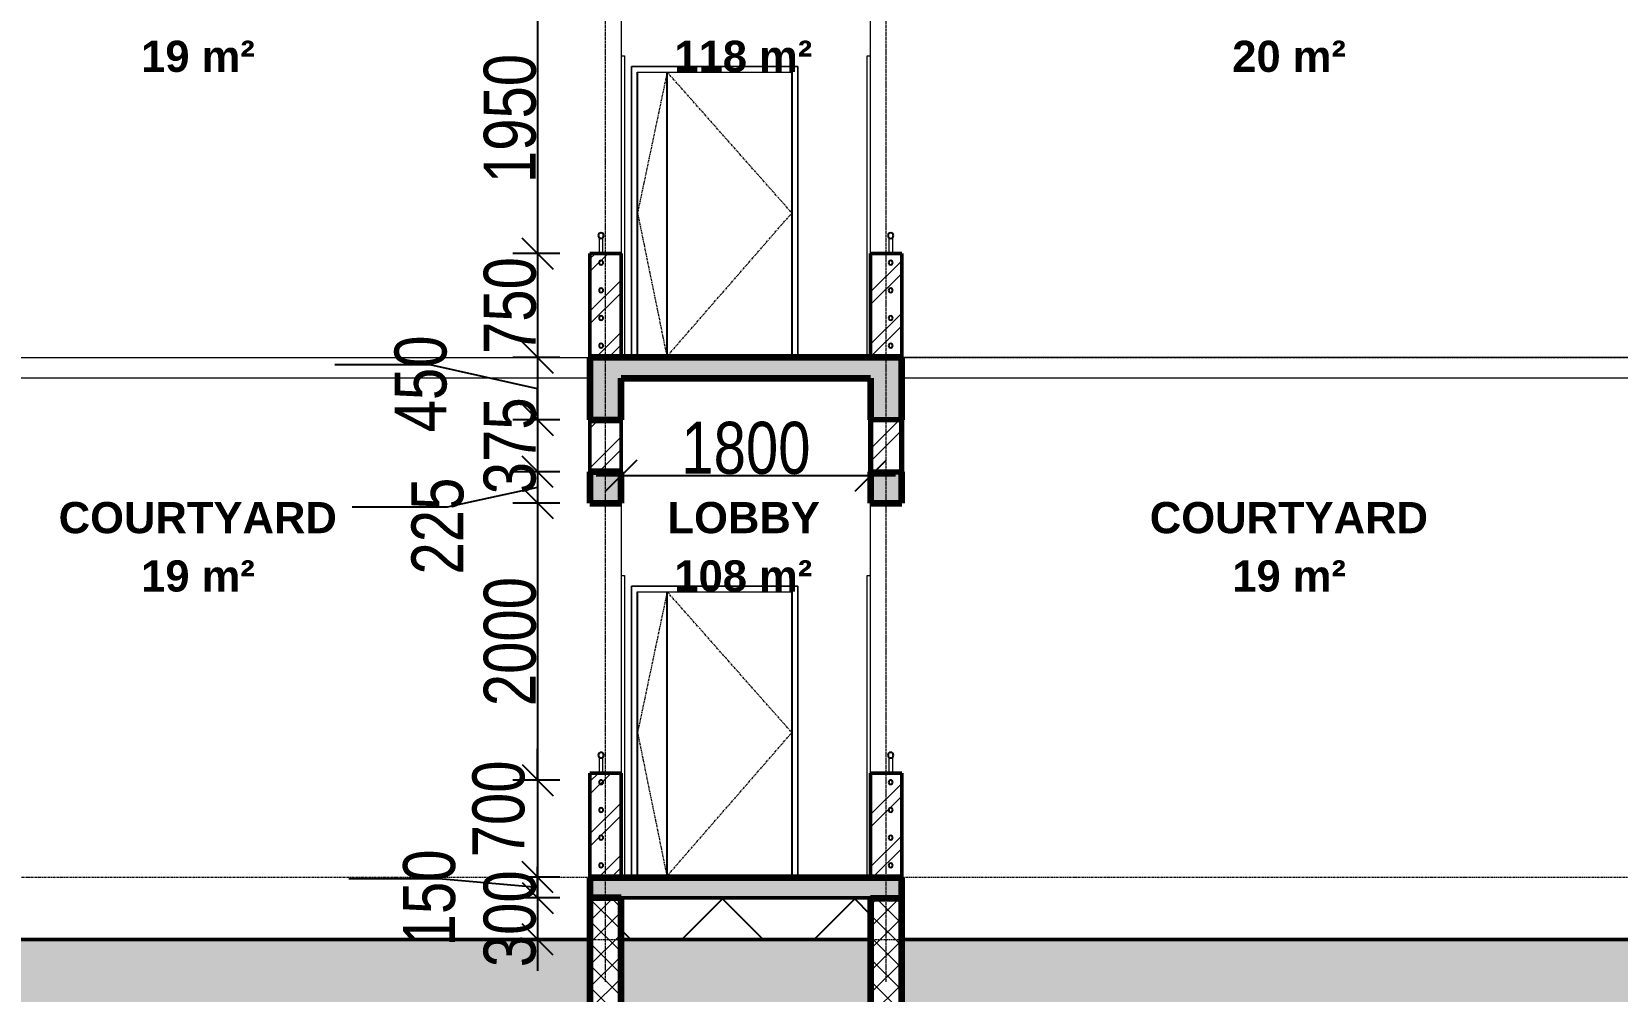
# Model space of a CAD drawing. Header units: millimetres. Extents: x -35190 to 411743, y -233114 to 23872.
# Drawn here: x 91938 to 103382, y -221109 to -214185 of the extents above; entities that cross this region are included whole.
import ezdxf

# ---------------------------------------------------------------- set-up
doc = ezdxf.new("R2010")
doc.units = ezdxf.units.MM
doc.linetypes.add('Centre', pattern=[31.75, 6.35, -4.7625, 15.875, -4.7625])
doc.linetypes.add('Grid Line', pattern=[22.225, 12.7, -3.175, 3.175, -3.175])
for name, color, linetype, lineweight in [('A-ANNO-DIMS', 211, 'Continuous', 9), ('A-AREA-IDEN', 2, 'Continuous', 9), ('A-DETL-GENF', 92, 'Continuous', 18), ('A-DETL-THIN', 151, 'Continuous', 18), ('A-DOOR', 31, 'Continuous', 18), ('A-DOOR-FRAM', 31, 'Continuous', 18), ('A-FLOR', 192, 'Continuous', 18), ('A-FLOR-HRAL', 11, 'Continuous', 18), ('A-FLOR-LEVL', 51, 'Continuous', 18), ('A-WALL', 113, 'Continuous', 18), ('A-WALL-PATT', 111, 'Continuous', 18), ('S-GRID', 1, 'Continuous', 9)]:
    doc.layers.add(name, color=color, linetype=linetype, lineweight=lineweight)
doc.styles.add('Arial_3', font='arial.ttf', dxfattribs={"width": 0.8, "height": 375})
doc.styles.add('Arial_B', font='arialbd.ttf', dxfattribs={"height": 225})
doc.dimstyles.new('main_4_5mm', dxfattribs={"dimscale": 304.8, "dimtxt": 382.597275, "dimasz": 0.738189, "dimexe": 0.590551, "dimexo": 0.0625, "dimgap": 0.024606, "dimtad": 1, "dimdec": 0, "dimzin": 0, "dimdsep": 46, "dimtxsty": 'Arial_3', "dimblk1": 'OBLIQUE', "dimblk2": 'OBLIQUE', "dimsah": 1, "dimcen": 0.09, "dimdle": 0.590551, "dimazin": 0, "dimtfac": 1, "dimtdec": 4, "dimtix": 1, "dimtmove": 0, "dimatfit": 3, "dimfxl": 0.590551, "dimfxlon": 1, "dimtvp": 1, "dimtolj": 1, "dimtzin": 0, "dimarcsym": 2})
doc.dimstyles.new('main_4_5mm_1', dxfattribs={"dimscale": 304.8, "dimtxt": 382.597275, "dimasz": 0.738189, "dimexe": 0.590551, "dimexo": 0.0625, "dimgap": 0.024606, "dimtad": 1, "dimdec": 0, "dimzin": 0, "dimdsep": 46, "dimtxsty": 'Arial_3', "dimblk1": 'OBLIQUE', "dimblk2": 'OBLIQUE', "dimsah": 1, "dimcen": 0.09, "dimdle": 0.590551, "dimazin": 0, "dimtfac": 1, "dimtdec": 4, "dimtix": 1, "dimtmove": 1, "dimatfit": 3, "dimfxl": 0.590551, "dimfxlon": 1, "dimtvp": 1, "dimtolj": 1, "dimtzin": 0, "dimarcsym": 2})
pattern_1 = [(45, (95014.18, -213760.84), (-188.585, 188.585), []), (45, (95014.18, -213475.09), (-188.585, 188.585), [])]

# ---------------------------------------------------------------- blocks, each defined once
blk = doc.blocks.new('M_Single-Flush - 900 x 2100mm-426370-Section 3')
at = {"layer": 'A-DOOR-FRAM'}
for p, q in [((14174, 2626), (14199, 2626)), ((14199, 2626), (14199, 450))]:
    blk.add_line(p, q, dxfattribs=at)
blk = doc.blocks.new('M_Single-Flush - 900 x 2100mm-426325-Section 3')
at = {"layer": 'A-DOOR-FRAM'}
for p, q in [((15949, 450), (15949, 2626)), ((15949, 2626), (15974, 2626))]:
    blk.add_line(p, q, dxfattribs=at)
blk = doc.blocks.new('Double - Offset 1 - 1200 x 2100mm Sgl Swing-501791-Section 3')
at = {"layer": 'A-DOOR', "linetype": 'Centre'}
for p, q in [((14506, 2510), (14292, 1493)), ((15406, 1493), (14506, 2510)), ((14292, 1493), (14504, 457)), ((14504, 457), (15406, 1493))]:
    blk.add_line(p, q, dxfattribs=at)
at = {"layer": 'A-DOOR'}
for p, q in [((14503, 2507), (14292, 2507)), ((14292, 2507), (14292, 456)), ((14503, 456), (14503, 2507)), ((15406, 2507), (14506, 2507)), ((14506, 2507), (14506, 456)), ((15406, 456), (15406, 2507)), ((14292, 456), (14503, 456)), ((14506, 456), (15406, 456))]:
    blk.add_line(p, q, dxfattribs=at)
at = {"layer": 'A-DOOR-FRAM'}
for p, q in [((14249, 2550), (14249, 450)), ((15449, 2550), (14249, 2550)), ((15449, 450), (15449, 2550)), ((14289, 450), (14289, 2510)), ((14289, 2510), (15409, 2510)), ((15409, 2510), (15409, 450))]:
    blk.add_line(p, q, dxfattribs=at)
blk = doc.blocks.new('Railing - 25mm-466698-Section 3')
at = {"layer": 'A-FLOR-HRAL'}
for p, q in [((14016, 5060), (14016, 4950)), ((14016, 5060), (14041, 5060)), ((14041, 4950), (14041, 5060))]:
    blk.add_line(p, q, dxfattribs=at)
blk = doc.blocks.new('Railing - Railing-876336-Section 3')
at = {"layer": 'A-FLOR-HRAL', "lineweight": 25}
for centre, radius, start, end in [((14029, 5080), 20, 0, 180), ((14029, 5080), 20, 180, 0), ((14029, 4885), 15, 0, 180), ((14029, 4885), 15, 180, 0), ((14029, 4685), 15, 0, 180), ((14029, 4685), 15, 180, 0), ((14029, 4485), 15, 0, 180), ((14029, 4485), 15, 180, 0), ((14029, 4285), 15, 0, 180), ((14029, 4285), 15, 180, 0)]:
    blk.add_arc(centre, radius, start, end, dxfattribs=at)
blk.add_blockref('Railing - 25mm-466698-Section 3', (0, 0))
blk = doc.blocks.new('Top Rail Type - Top Rail_Internal_-876711-Section 3')
at = {"layer": 'A-FLOR-HRAL'}
for start, end in [(0, 180), (180, 0)]:
    blk.add_arc((14029, 5080), 20, start, end, dxfattribs=at)
blk = doc.blocks.new('Railing - Railing-877024-Section 3')
at = {"layer": 'A-FLOR-HRAL', "lineweight": 25}
for centre, radius, start, end in [((14029, 1330), 20, 0, 180), ((14029, 1330), 20, 180, 0), ((14029, 1135), 15, 0, 180), ((14029, 1135), 15, 180, 360), ((14029, 935), 15, 0, 180), ((14029, 935), 15, 180, 360), ((14029, 735), 15, 0, 180), ((14029, 735), 15, 180, 360), ((14029, 535), 15, 0, 180), ((14029, 535), 15, 180, 360)]:
    blk.add_arc(centre, radius, start, end, dxfattribs=at)
blk.add_blockref('Railing - 25mm-466698-Section 3', (0, -3750))
blk = doc.blocks.new('Top Rail Type - Top Rail_Internal_-877031-Section 3')
at = {"layer": 'A-FLOR-HRAL'}
for start, end in [(0, 180), (180, 0)]:
    blk.add_arc((14029, 1330), 20, start, end, dxfattribs=at)
blk = doc.blocks.new('Railing - Railing-907184-Section 3')
at = {"layer": 'A-FLOR-HRAL', "lineweight": 25}
for centre, radius, start, end in [((16119, 1330), 20, 0, 180), ((16119, 1330), 20, 180, 360), ((16119, 1135), 15, 0, 180), ((16119, 1135), 15, 180, 360), ((16119, 935), 15, 360, 180), ((16119, 935), 15, 180, 360), ((16119, 735), 15, 360, 180), ((16119, 735), 15, 180, 360), ((16119, 535), 15, 360, 180), ((16119, 535), 15, 180, 360)]:
    blk.add_arc(centre, radius, start, end, dxfattribs=at)
at = {"extrusion": (0, 0, -1), "zscale": -1}
blk.add_blockref('Railing - 25mm-466698-Section 3', (-30148, -3750), dxfattribs=at)
blk = doc.blocks.new('Top Rail Type - Top Rail_Internal_-907188-Section 3')
at = {"layer": 'A-FLOR-HRAL'}
for start, end in [(0, 180), (180, 360)]:
    blk.add_arc((16119, 1330), 20, start, end, dxfattribs=at)
blk = doc.blocks.new('Railing - Railing-907229-Section 3')
at = {"layer": 'A-FLOR-HRAL', "lineweight": 25}
for centre, radius, start, end in [((16119, 5080), 20, 0, 180), ((16119, 5080), 20, 180, 0), ((16119, 4885), 15, 0, 180), ((16119, 4885), 15, 180, 0), ((16119, 4685), 15, 0, 180), ((16119, 4685), 15, 180, 0), ((16119, 4485), 15, 0, 180), ((16119, 4485), 15, 180, 0), ((16119, 4285), 15, 0, 180), ((16119, 4285), 15, 180, 0)]:
    blk.add_arc(centre, radius, start, end, dxfattribs=at)
at = {"extrusion": (0, 0, -1), "zscale": -1}
blk.add_blockref('Railing - 25mm-466698-Section 3', (-30148, 0), dxfattribs=at)
blk = doc.blocks.new('Top Rail Type - Top Rail_Internal_-907233-Section 3')
at = {"layer": 'A-FLOR-HRAL'}
for start, end in [(0, 180), (180, 0)]:
    blk.add_arc((16119, 5080), 20, start, end, dxfattribs=at)
blk = doc.blocks.new('_Oblique')
at = {"color": 0, "linetype": 'ByBlock', "lineweight": -2}
blk.add_line((-0.5, -0.5), (0.5, 0.5), dxfattribs=at)
blk = doc.blocks.new('*D1435')
at = {"layer": 'A-ANNO-DIMS', "color": 0, "lineweight": -2, "transparency": 16777216}
for p, q in [((95590, -213656), (95590, -215966)), ((95751, -213836), (95410, -213836)), ((95751, -215786), (95410, -215786))]:
    blk.add_line(p, q, dxfattribs=at)
at = {"layer": 'Defpoints', "color": 0, "transparency": 16777216}
for p in [(95770, -213836), (95590, -215786), (95770, -215786)]:
    blk.add_point(p, dxfattribs=at)
at = {"layer": 'A-ANNO-DIMS', "color": 0, "lineweight": -2, "transparency": 16777216, "xscale": 224.9999999999999, "yscale": 224.9999999999999, "zscale": 224.9999999999999}
for p, rotation in [((95590, -213836), 90), ((95590, -215786), 270)]:
    blk.add_blockref('_Oblique', p, dxfattribs=dict(at, rotation=rotation))
at = {"layer": 'A-ANNO-DIMS', "color": 0, "transparency": 16777216, "insert": (95391, -214811), "char_height": 375, "width": 991.69, "attachment_point": 5, "rotation": 90, "style": 'Arial_3'}
blk.add_mtext('\\A1;1950', dxfattribs=at)
blk = doc.blocks.new('*D1436')
at = {"layer": 'A-ANNO-DIMS', "color": 0, "lineweight": -2, "transparency": 16777216}
for p, q in [((95590, -215606), (95590, -216716)), ((95751, -215786), (95410, -215786)), ((95751, -216536), (95410, -216536))]:
    blk.add_line(p, q, dxfattribs=at)
at = {"layer": 'Defpoints', "color": 0, "transparency": 16777216}
for p in [(95770, -215786), (95590, -216536), (95770, -216536)]:
    blk.add_point(p, dxfattribs=at)
at = {"layer": 'A-ANNO-DIMS', "color": 0, "lineweight": -2, "transparency": 16777216, "xscale": 224.9999999999999, "yscale": 224.9999999999999, "zscale": 224.9999999999999}
for p, rotation in [((95590, -215786), 90), ((95590, -216536), 270)]:
    blk.add_blockref('_Oblique', p, dxfattribs=dict(at, rotation=rotation))
at = {"layer": 'A-ANNO-DIMS', "color": 0, "transparency": 16777216, "insert": (95391, -216161), "char_height": 375, "width": 743.77, "attachment_point": 5, "rotation": 90, "style": 'Arial_3'}
blk.add_mtext('\\A1;750', dxfattribs=at)
blk = doc.blocks.new('*D1437')
at = {"layer": 'A-ANNO-DIMS', "color": 0, "lineweight": -2, "transparency": 16777216}
for p, q in [((95590, -216356), (95590, -217166)), ((94814, -216589), (94125, -216589)), ((95590, -216761), (94814, -216589)), ((95751, -216536), (95410, -216536)), ((95751, -216986), (95410, -216986))]:
    blk.add_line(p, q, dxfattribs=at)
at = {"layer": 'Defpoints', "color": 0, "transparency": 16777216}
for p in [(95770, -216536), (95590, -216986), (95770, -216986)]:
    blk.add_point(p, dxfattribs=at)
at = {"layer": 'A-ANNO-DIMS', "color": 0, "lineweight": -2, "transparency": 16777216, "xscale": 224.9999999999999, "yscale": 224.9999999999999, "zscale": 224.9999999999999}
for p, rotation in [((95590, -216536), 90), ((95590, -216986), 270)]:
    blk.add_blockref('_Oblique', p, dxfattribs=dict(at, rotation=rotation))
at = {"layer": 'A-ANNO-DIMS', "color": 0, "transparency": 16777216, "insert": (94557, -217076), "char_height": 375, "width": 743.77, "attachment_point": 1, "rotation": 90, "line_spacing_factor": 0.941778, "style": 'Arial_3'}
blk.add_mtext('\\A1;450', dxfattribs=at)
blk = doc.blocks.new('*D1438')
at = {"layer": 'A-ANNO-DIMS', "color": 0, "lineweight": -2, "transparency": 16777216}
for p, q in [((95590, -216986), (95590, -216761)), ((95751, -216986), (95410, -216986)), ((95590, -216986), (95590, -217361)), ((95751, -217361), (95410, -217361)), ((95590, -217361), (95590, -217586))]:
    blk.add_line(p, q, dxfattribs=at)
at = {"layer": 'Defpoints', "color": 0, "transparency": 16777216}
for p in [(95770, -216986), (95590, -217361), (95770, -217361)]:
    blk.add_point(p, dxfattribs=at)
at = {"layer": 'A-ANNO-DIMS', "color": 0, "lineweight": -2, "transparency": 16777216, "xscale": 224.9999999999999, "yscale": 224.9999999999999, "zscale": 224.9999999999999}
for p, rotation in [((95590, -216986), 270), ((95590, -217361), 90)]:
    blk.add_blockref('_Oblique', p, dxfattribs=dict(at, rotation=rotation))
at = {"layer": 'A-ANNO-DIMS', "color": 0, "transparency": 16777216, "insert": (95390, -217173), "char_height": 375, "width": 743.77, "attachment_point": 5, "rotation": 90, "style": 'Arial_3'}
blk.add_mtext('\\A1;375', dxfattribs=at)
blk = doc.blocks.new('*D1439')
at = {"layer": 'A-ANNO-DIMS', "color": 0, "lineweight": -2, "transparency": 16777216}
for p, q in [((95590, -217181), (95590, -217766)), ((95751, -217361), (95410, -217361)), ((95590, -217473), (94937, -217616)), ((94937, -217616), (94251, -217616)), ((95751, -217586), (95410, -217586))]:
    blk.add_line(p, q, dxfattribs=at)
at = {"layer": 'Defpoints', "color": 0, "transparency": 16777216}
for p in [(95770, -217361), (95590, -217586), (95770, -217586)]:
    blk.add_point(p, dxfattribs=at)
at = {"layer": 'A-ANNO-DIMS', "color": 0, "lineweight": -2, "transparency": 16777216, "xscale": 224.9999999999999, "yscale": 224.9999999999999, "zscale": 224.9999999999999}
for p, rotation in [((95590, -217361), 90), ((95590, -217586), 270)]:
    blk.add_blockref('_Oblique', p, dxfattribs=dict(at, rotation=rotation))
at = {"layer": 'A-ANNO-DIMS', "color": 0, "transparency": 16777216, "insert": (94679, -218102), "char_height": 375, "width": 743.77, "attachment_point": 1, "rotation": 90, "line_spacing_factor": 0.941778, "style": 'Arial_3'}
blk.add_mtext('\\A1;225', dxfattribs=at)
blk = doc.blocks.new('*D1440')
at = {"layer": 'A-ANNO-DIMS', "color": 0, "lineweight": -2, "transparency": 16777216}
for p, q in [((95590, -217406), (95590, -219766)), ((95751, -217586), (95410, -217586)), ((95751, -219586), (95410, -219586))]:
    blk.add_line(p, q, dxfattribs=at)
at = {"layer": 'Defpoints', "color": 0, "transparency": 16777216}
for p in [(95770, -217586), (95590, -219586), (95770, -219586)]:
    blk.add_point(p, dxfattribs=at)
at = {"layer": 'A-ANNO-DIMS', "color": 0, "lineweight": -2, "transparency": 16777216, "xscale": 224.9999999999999, "yscale": 224.9999999999999, "zscale": 224.9999999999999}
for p, rotation in [((95590, -217586), 90), ((95590, -219586), 270)]:
    blk.add_blockref('_Oblique', p, dxfattribs=dict(at, rotation=rotation))
at = {"layer": 'A-ANNO-DIMS', "color": 0, "transparency": 16777216, "insert": (95391, -218586), "char_height": 375, "width": 991.69, "attachment_point": 5, "rotation": 90, "style": 'Arial_3'}
blk.add_mtext('\\A1;2000', dxfattribs=at)
blk = doc.blocks.new('*D1441')
at = {"layer": 'A-ANNO-DIMS', "color": 0, "lineweight": -2, "transparency": 16777216}
for p, q in [((95590, -219586), (95590, -219361)), ((95751, -219586), (95410, -219586)), ((95590, -219586), (95590, -220286)), ((95590, -219586), (95590, -220286)), ((95751, -220286), (95410, -220286)), ((95590, -220286), (95590, -220511))]:
    blk.add_line(p, q, dxfattribs=at)
at = {"layer": 'Defpoints', "color": 0, "transparency": 16777216}
for p in [(95770, -219586), (95590, -220286), (95770, -220286)]:
    blk.add_point(p, dxfattribs=at)
at = {"layer": 'A-ANNO-DIMS', "color": 0, "lineweight": -2, "transparency": 16777216, "xscale": 224.9999999999999, "yscale": 224.9999999999999, "zscale": 224.9999999999999}
for p, rotation in [((95590, -219586), 270), ((95590, -220286), 90)]:
    blk.add_blockref('_Oblique', p, dxfattribs=dict(at, rotation=rotation))
at = {"layer": 'A-ANNO-DIMS', "color": 0, "transparency": 16777216, "insert": (95119, -220143), "char_height": 375, "width": 743.77, "attachment_point": 1, "rotation": 90, "line_spacing_factor": 0.941778, "style": 'Arial_3'}
blk.add_mtext('\\A1;700', dxfattribs=at)
blk = doc.blocks.new('*D1442')
at = {"layer": 'A-ANNO-DIMS', "color": 0, "lineweight": -2, "transparency": 16777216}
for p, q in [((95590, -220106), (95590, -220616)), ((95751, -220286), (95410, -220286)), ((94876, -220299), (94227, -220299)), ((95590, -220361), (94876, -220299)), ((95751, -220436), (95410, -220436))]:
    blk.add_line(p, q, dxfattribs=at)
at = {"layer": 'Defpoints', "color": 0, "transparency": 16777216}
for p in [(95770, -220286), (95590, -220436), (95770, -220436)]:
    blk.add_point(p, dxfattribs=at)
at = {"layer": 'A-ANNO-DIMS', "color": 0, "lineweight": -2, "transparency": 16777216, "xscale": 224.9999999999999, "yscale": 224.9999999999999, "zscale": 224.9999999999999}
for p, rotation in [((95590, -220286), 90), ((95590, -220436), 270)]:
    blk.add_blockref('_Oblique', p, dxfattribs=dict(at, rotation=rotation))
at = {"layer": 'A-ANNO-DIMS', "color": 0, "transparency": 16777216, "insert": (94619, -220785), "char_height": 375, "width": 743.77, "attachment_point": 1, "rotation": 90, "line_spacing_factor": 0.941778, "style": 'Arial_3'}
blk.add_mtext('\\A1;150', dxfattribs=at)
blk = doc.blocks.new('*D1443')
at = {"layer": 'A-ANNO-DIMS', "color": 0, "lineweight": -2, "transparency": 16777216}
for p, q in [((95590, -220436), (95590, -220211)), ((95751, -220436), (95410, -220436)), ((95590, -220436), (95590, -220736)), ((95751, -220736), (95410, -220736)), ((95590, -220736), (95590, -220961))]:
    blk.add_line(p, q, dxfattribs=at)
at = {"layer": 'Defpoints', "color": 0, "transparency": 16777216}
for p in [(95770, -220436), (95590, -220736), (95770, -220736)]:
    blk.add_point(p, dxfattribs=at)
at = {"layer": 'A-ANNO-DIMS', "color": 0, "lineweight": -2, "transparency": 16777216, "xscale": 224.9999999999999, "yscale": 224.9999999999999, "zscale": 224.9999999999999}
for p, rotation in [((95590, -220436), 270), ((95590, -220736), 90)]:
    blk.add_blockref('_Oblique', p, dxfattribs=dict(at, rotation=rotation))
at = {"layer": 'A-ANNO-DIMS', "color": 0, "transparency": 16777216, "insert": (95390, -220586), "char_height": 375, "width": 743.77, "attachment_point": 5, "rotation": 90, "style": 'Arial_3'}
blk.add_mtext('\\A1;300', dxfattribs=at)
blk = doc.blocks.new('*D1462')
at = {"layer": 'A-ANNO-DIMS', "color": 0, "lineweight": -2, "transparency": 16777216}
for p, q in [((96193, -217550), (96193, -217209)), ((97993, -217550), (97993, -217209)), ((98173, -217389), (96013, -217389))]:
    blk.add_line(p, q, dxfattribs=at)
at = {"layer": 'Defpoints', "color": 0, "transparency": 16777216}
for p in [(96193, -217389), (96193, -217569), (97993, -217569)]:
    blk.add_point(p, dxfattribs=at)
at = {"layer": 'A-ANNO-DIMS', "color": 0, "lineweight": -2, "transparency": 16777216, "xscale": 224.9999999999999, "yscale": 224.9999999999999, "zscale": 224.9999999999999, "rotation": 180}
blk.add_blockref('_Oblique', (96193, -217389), dxfattribs=at)
at = {"layer": 'A-ANNO-DIMS', "color": 0, "lineweight": -2, "transparency": 16777216, "xscale": 224.9999999999999, "yscale": 224.9999999999999, "zscale": 224.9999999999999}
blk.add_blockref('_Oblique', (97993, -217389), dxfattribs=at)
at = {"layer": 'A-ANNO-DIMS', "color": 0, "transparency": 16777216, "insert": (97093, -217190), "char_height": 375, "width": 991.69, "attachment_point": 5, "style": 'Arial_3'}
blk.add_mtext('\\A1;1800', dxfattribs=at)

msp = doc.modelspace()

# ---------------------------------------------------------------- hatches: boundary and pattern name
at = {"layer": 'A-DETL-GENF'}
h = msp.add_hatch(dxfattribs=at)
h.set_pattern_fill('FP_3', style=0, pattern_type=2)
h.set_pattern_definition([(50, (95014.18, -213760.84), (191.2931, -16.7364), [20.003, -220.028]), (355, (95014.18, -213760.84), (-37.0045, 200.6095), [16.002, -176.022]), (100.451, (95030.13, -213762.23), (154.2901, 183.8728), [17, -186.995]), (46.184, (95014.18, -213707.5), (284.633, -44.1445), [30.004, -330.041]), (96.636, (95037.9, -213711.18), (249.2724, 259.7988), [25.499, -280.492]), (351.184, (95014.18, -213707.5), (249.275, 259.797), [24.003, -264.033]), (21, (95040.85, -213720.83), (159.19475, -107.37875), [20.002, -220.027]), (326, (95040.85, -213720.83), (64.8925, 193.3972), [16.002, -176.022]), (71.451, (95054.12, -213729.78), (224.0884, 86.0174), [17, -186.995]), (37.5, (95014.184, -213760.837), (3.24264, 88.78263), [8.801, -165.087, 8.801, -169.888, -176.689]), (37.5, (95014.184, -213760.837), (3.24264, 88.78263), [-352.577, 8.801, -167.888]), (7.5, (95014.18, -213760.84), (70.16022, 105.18966), [8.801, -93.078, 8.801, -161.087, -67.342]), (7.5, (95014.18, -213760.84), (70.16022, 105.18966), [-271.767, 8.801, -58.541]), (327.5, (94954.71, -213760.84), (142.37024, -6.01556), [8.801, -57.874, 8.801, -199.225, -276.034]), (327.5, (94954.71, -213760.84), (142.37024, -6.01556), [-274.701, 8.801, -267.233]), (317.5, (94928.04, -213760.84), (155.5355, 26.69786), [8.801, -77.876, 8.801, -129.349, -196.024]), (317.5, (94928.04, -213760.84), (155.5355, 26.69786), [-224.828, 8.801, -187.223])])
h.paths.add_polyline_path([(98217.7, -220440.5), (98217.7, -220290.5), (95967.7, -220290.5), (95967.7, -220435.8), (97992.7, -220435.8), (97992.7, -220440.5), (98072.2, -220440.5)])
h.paths.add_polyline_path([(116538.5, -220435.8), (123467.7, -220435.8), (123467.7, -220285.8), (104067.7, -220285.8), (104067.7, -220435.8), (116018.3, -220435.8)])
h.paths.add_polyline_path([(90117.7, -220435.8), (90117.7, -220285.8), (71192.7, -220285.8), (71192.7, -220435.8), (90009.5, -220435.8)])
h.paths.add_polyline_path([(123300.8, -219735.8), (123467.7, -219735.8), (123467.7, -219435.8), (123917.7, -219435.8), (123917.7, -219285.8), (123242.7, -219285.8), (123242.7, -219735.8)])
h.paths.add_polyline_path([(71283.1, -219735.8), (71417.7, -219735.8), (71417.7, -219285.8), (70742.7, -219285.8), (70742.7, -219435.8), (71192.7, -219435.8), (71192.7, -219735.8)])
h.paths.add_polyline_path([(87408.6, -217585.8), (87467.7, -217585.8), (87467.7, -217360.8), (87242.7, -217360.8), (87242.7, -217585.8)])
h.paths.add_polyline_path([(90009.5, -217585.8), (90117.7, -217585.8), (90117.7, -217360.8), (89892.7, -217360.8), (89892.7, -217585.8)])
h.paths.add_polyline_path([(98072.2, -217585.8), (98217.7, -217585.8), (98217.7, -217360.8), (97992.7, -217360.8), (97992.7, -217585.8)])
h.paths.add_polyline_path([(95991.5, -217585.8), (96192.7, -217585.8), (96192.7, -217360.8), (95967.7, -217360.8), (95967.7, -217585.8)])
h.paths.add_polyline_path([(71177.7, -217565.8), (71417.7, -217565.8), (71417.7, -217340.8), (71177.7, -217340.8), (71177.7, -217437)])
h.paths.add_polyline_path([(123300.8, -217545.8), (123467.7, -217545.8), (123467.7, -217320.8), (123242.7, -217320.8), (123242.7, -217545.8)])
h.paths.add_polyline_path([(76567.7, -216985.8), (76567.7, -216685.8), (81217.7, -216685.8), (81217.7, -216985.8), (81442.7, -216985.8), (81442.7, -216685.8), (81462.7, -216685.8), (81462.7, -216985.8), (81667.7, -216985.8), (81667.7, -216685.8), (87242.7, -216685.8), (87242.7, -216985.8), (87467.7, -216985.8), (87467.7, -216685.8), (89892.7, -216685.8), (89892.7, -216985.8), (90117.7, -216985.8), (90117.7, -216535.8), (70742.7, -216535.8), (70742.7, -216685.8), (71192.7, -216685.8), (71192.7, -216985.8), (71417.7, -216985.8), (71417.7, -216685.8), (76067.7, -216685.8), (76067.7, -216985.8)])
h.paths.add_polyline_path([(98072.2, -216985.8), (98217.7, -216985.8), (98217.7, -216535.8), (95967.7, -216535.8), (95967.7, -216985.8), (96192.7, -216985.8), (96192.7, -216685.8), (97992.7, -216685.8), (97992.7, -216985.8)])
h.paths.add_polyline_path([(104292.7, -216985.8), (104292.7, -216685.8), (110092.7, -216685.8), (110092.7, -216985.8), (110317.7, -216985.8), (110317.7, -216685.8), (112992.7, -216685.8), (112992.7, -216985.8), (113217.7, -216985.8), (113217.7, -216685.8), (113237.7, -216685.8), (113237.7, -216985.8), (113442.7, -216985.8), (113442.7, -216685.8), (123242.7, -216685.8), (123242.7, -216985.8), (123467.7, -216985.8), (123467.7, -216685.8), (123917.7, -216685.8), (123917.7, -216535.8), (104067.7, -216535.8), (104067.7, -216985.8)])
h.paths.add_polyline_path([(98217.7, -213835.8), (98217.7, -213610.8), (97992.7, -213610.8), (97992.7, -213835.8), (98072.2, -213835.8)])
h.paths.add_polyline_path([(96192.7, -213835.8), (96192.7, -213610.8), (95967.7, -213610.8), (95967.7, -213835.8), (95991.5, -213835.8)])
h.paths.add_polyline_path([(123467.7, -213795.8), (123467.7, -213570.8), (123242.7, -213570.8), (123242.7, -213795.8), (123300.8, -213795.8)])
h.paths.add_polyline_path([(71192.7, -213795.8), (71417.7, -213795.8), (71417.7, -213570.8), (71192.7, -213570.8)])
h.paths.add_polyline_path([(90117.7, -213795.8), (90117.7, -213570.8), (89892.7, -213570.8), (89892.7, -213795.8), (90009.5, -213795.8)])
h.paths.add_polyline_path([(117542.7, -213235.8), (117542.7, -212935.8), (123242.7, -212935.8), (123242.7, -213235.8), (123467.7, -213235.8), (123467.7, -212785.8), (104067.7, -212785.8), (104067.7, -213235.8), (104292.7, -213235.8), (104292.7, -212935.8), (109955.2, -212935.8), (109955.2, -213235.8), (110455.2, -213235.8), (110455.2, -212935.8), (112992.7, -212935.8), (112992.7, -213235.8), (113217.7, -213235.8), (113217.7, -212935.8), (113237.7, -212935.8), (113237.7, -213235.8), (113442.7, -213235.8), (113442.7, -212935.8), (117317.7, -212935.8), (117317.7, -213235.8)])
h.paths.add_polyline_path([(76067.7, -213235.8), (76567.7, -213235.8), (76567.7, -212935.8), (81217.7, -212935.8), (81217.7, -213235.8), (81442.7, -213235.8), (81442.7, -212935.8), (81462.7, -212935.8), (81462.7, -213235.8), (81667.7, -213235.8), (81667.7, -212935.8), (89892.7, -212935.8), (89892.7, -213235.8), (90117.7, -213235.8), (90117.7, -212785.8), (71192.7, -212785.8), (71192.7, -213235.8), (71417.7, -213235.8), (71417.7, -212935.8), (76067.7, -212935.8)])
h.paths.add_polyline_path([(98072.2, -213235.8), (98217.7, -213235.8), (98217.7, -212785.8), (95967.7, -212785.8), (95967.7, -213235.8), (96192.7, -213235.8), (96192.7, -212935.8), (97992.7, -212935.8), (97992.7, -213235.8)])
h.paths.add_polyline_path([(120317.7, -210685.8), (120317.7, -210460.8), (120092.7, -210460.8), (120092.7, -210685.8)])
h.paths.add_polyline_path([(98217.7, -210085.8), (98217.7, -209860.8), (97992.7, -209860.8), (97992.7, -210085.8)])
h.paths.add_polyline_path([(96192.7, -210085.8), (96192.7, -209860.8), (95967.7, -209860.8), (95967.7, -210085.8)])
h.paths.add_polyline_path([(89892.7, -210085.8), (90117.7, -210085.8), (90117.7, -209860.8), (89892.7, -209860.8)])
h.paths.add_polyline_path([(123821, -210045.8), (123917.7, -210045.8), (123917.7, -209895.8), (123467.7, -209895.8), (123467.7, -209820.8), (123242.7, -209820.8), (123242.7, -210045.8), (123300.8, -210045.8)])
h.paths.add_polyline_path([(70742.7, -210045.8), (71417.7, -210045.8), (71417.7, -209820.8), (71192.7, -209820.8), (71192.7, -209895.8), (70742.7, -209895.8)])
h.paths.add_polyline_path([(123467.7, -209515.8), (123467.7, -209185.8), (123242.7, -209185.8), (123242.7, -209515.8)])
h.paths.add_polyline_path([(71417.7, -209515.8), (71417.7, -209185.8), (71192.7, -209185.8), (71192.7, -209515.8)])
h = msp.add_hatch(dxfattribs=at)
h.set_pattern_fill('FP_1', style=0, pattern_type=2)
h.set_pattern_definition(pattern_1)
h.paths.add_polyline_path([(98217.7, -217360.8), (98217.7, -216985.8), (97992.7, -216985.8), (97992.7, -217360.8), (98072.2, -217360.8)])
h = msp.add_hatch(dxfattribs=at)
h.set_pattern_fill('FP_6', style=0, pattern_type=2)
h.set_pattern_definition([(45, (95014.18, -213760.84), (-79.5495, 79.5495), []), (135, (95014.18, -213760.84), (-79.5495, -79.5495), [])])
h.paths.add_polyline_path([(71417.7, -221579), (71417.7, -220435.8), (71192.7, -220435.8), (71192.7, -221579)])
h.paths.add_polyline_path([(81217.7, -221568.9), (81442.2, -221568.9), (81442.2, -220435.8), (81217.7, -220435.8), (81217.7, -221331.6)])
h.paths.add_polyline_path([(81443.2, -221568.9), (81667.7, -221568.9), (81667.7, -220435.8), (81443.2, -220435.8), (81443.2, -221331.6)])
h.paths.add_polyline_path([(123467.7, -221556.4), (123467.7, -220435.8), (123242.7, -220435.8), (123242.7, -221556.4)])
h.paths.add_polyline_path([(113218.2, -221556.4), (113442.7, -221556.4), (113442.7, -220435.8), (113218.2, -220435.8)])
h.paths.add_polyline_path([(89892.7, -221556.4), (90117.7, -221556.4), (90117.7, -220435.8), (89892.7, -220435.8), (89892.7, -221331.6)])
h.paths.add_polyline_path([(113217.2, -221556.4), (113217.2, -220435.8), (112992.7, -220435.8), (112992.7, -221556.4)])
h.paths.add_polyline_path([(110317.7, -221556.4), (110317.7, -220435.8), (110092.7, -220435.8), (110092.7, -221556.4)])
h.paths.add_polyline_path([(96192.7, -221556.4), (96192.7, -220435.8), (95967.7, -220435.8), (95967.7, -221556.4)])
h.paths.add_polyline_path([(98217.7, -221556.4), (98217.7, -220440.5), (97992.7, -220440.5), (97992.7, -221556.4)])
h.paths.add_polyline_path([(104067.7, -221556.4), (104292.7, -221556.4), (104292.7, -220435.8), (104067.7, -220435.8), (104067.7, -221331.6)])
at = {"layer": 'A-DETL-GENF', "lineweight": 25}
h = msp.add_hatch(dxfattribs=at)
h.set_pattern_fill('FP_4', color=250, style=0, pattern_type=2)
h.set_pattern_definition([(45, (95014.2, -213760.84), (-477.297, 477.297), []), (135, (95014.2, -213760.84), (-477.297, -477.297), [])])
h.paths.add_polyline_path([(89892.7, -220735.8), (89892.7, -220435.8), (81667.7, -220435.8), (81667.7, -220735.8), (89489.3, -220735.8)])
h.paths.add_polyline_path([(72843.6, -220735.8), (81217.7, -220735.8), (81217.7, -220435.8), (71417.7, -220435.8), (71417.7, -220735.8)])
h.paths.add_polyline_path([(123242.7, -220735.8), (123242.7, -220435.8), (113442.7, -220435.8), (113442.7, -220735.8), (122780.6, -220735.8)])
h.paths.add_polyline_path([(96192.7, -220735.8), (97992.7, -220735.8), (97992.7, -220435.8), (96192.7, -220435.8), (96192.7, -220552.7)])
h.paths.add_polyline_path([(104292.7, -220735.8), (110092.7, -220735.8), (110092.7, -220435.8), (104292.7, -220435.8), (104292.7, -220552.7)])
h.paths.add_polyline_path([(110317.7, -220735.8), (112992.7, -220735.8), (112992.7, -220435.8), (110317.7, -220435.8)])
h = msp.add_hatch(dxfattribs=at)
h.set_pattern_fill('FP_5', color=250, style=0, pattern_type=2)
h.set_pattern_definition([(0, (95014.2, -213760.84), (476.25, 476.25), [476.25, -476.25]), (0, (95014.2, -213582.24), (476.25, 476.25), [476.25, -476.25]), (0, (95014.2, -213403.65), (476.25, 476.25), [476.25, -476.25]), (90, (95073.7, -213344.1), (-476.25, 476.25), [476.25, -476.25]), (90, (95252.3, -213344.1), (-476.25, 476.25), [476.25, -476.25]), (90, (95430.9, -213344.1), (-476.25, 476.25), [476.25, -476.25])])
h.paths.add_polyline_path([(71417.7, -221556.4), (81217.7, -221556.4), (81217.7, -220735.8), (71417.7, -220735.8)])
h.paths.add_polyline_path([(123242.7, -221556.4), (123242.7, -220735.8), (113442.7, -220735.8), (113442.7, -221556.4), (122780.6, -221556.4)])
h.paths.add_polyline_path([(81667.7, -221556.4), (89892.7, -221556.4), (89892.7, -220735.8), (81667.7, -220735.8), (81667.7, -221331.6)])
h.paths.add_polyline_path([(90117.7, -221556.4), (95967.7, -221556.4), (95967.7, -220735.8), (90117.7, -220735.8), (90117.7, -221331.6)])
h.paths.add_polyline_path([(112992.7, -221556.4), (112992.7, -220735.8), (110317.7, -220735.8), (110317.7, -221556.4)])
h.paths.add_polyline_path([(110092.7, -221556.4), (110092.7, -220735.8), (104292.7, -220735.8), (104292.7, -221556.4), (106135, -221556.4)])
h.paths.add_polyline_path([(96192.7, -221556.4), (97992.7, -221556.4), (97992.7, -220735.8), (96192.7, -220735.8), (96192.7, -221331.6)])
h.paths.add_polyline_path([(98217.7, -221556.4), (104067.7, -221556.4), (104067.7, -220735.8), (98217.7, -220735.8), (98217.7, -221331.6)])
at = {"layer": 'A-WALL-PATT'}
h = msp.add_hatch(dxfattribs=at)
h.set_pattern_fill('FP_1', style=0, pattern_type=2)
h.set_pattern_definition(pattern_1)
h.paths.add_polyline_path([(96192.7, -216535.8), (96192.7, -216534.8), (95967.7, -216534.8), (95967.7, -216535.8), (95991.5, -216535.8)])
h.paths.add_polyline_path([(95967.7, -213610.8), (96192.7, -213610.8), (96192.7, -213235.8), (95967.7, -213235.8), (95967.7, -213542.4)])
h = msp.add_hatch(dxfattribs=at)
h.set_pattern_fill('FP_1', style=0, pattern_type=2)
h.set_pattern_definition(pattern_1)
h.paths.add_polyline_path([(98217.7, -216535.8), (98217.7, -216534.8), (97992.7, -216534.8), (97992.7, -216535.8), (98202.3, -216535.8)])
h.paths.add_polyline_path([(98217.7, -213610.8), (98217.7, -213235.8), (97992.7, -213235.8), (97992.7, -213610.8), (98072.2, -213610.8)])
h = msp.add_hatch(dxfattribs=at)
h.set_pattern_fill('FP_1', style=0, pattern_type=2)
h.set_pattern_definition(pattern_1)
h.paths.add_polyline_path([(95991.5, -216535.8), (96192.7, -216535.8), (96192.7, -215785.8), (95967.7, -215785.8), (95967.7, -216535.8)])
h = msp.add_hatch(dxfattribs=at)
h.set_pattern_fill('FP_1', style=0, pattern_type=2)
h.set_pattern_definition(pattern_1)
h.paths.add_polyline_path([(98202.3, -216535.8), (98217.7, -216535.8), (98217.7, -215785.8), (97992.7, -215785.8), (97992.7, -216535.8), (98072.2, -216535.8)])
h = msp.add_hatch(dxfattribs=at)
h.set_pattern_fill('FP_1', style=0, pattern_type=2)
h.set_pattern_definition(pattern_1)
h.paths.add_polyline_path([(95967.7, -220290.5), (96192.7, -220290.5), (96192.7, -220284.8), (95967.7, -220284.8)])
h.paths.add_polyline_path([(95991.5, -217360.8), (96192.7, -217360.8), (96192.7, -216985.8), (95967.7, -216985.8), (95967.7, -217360.8)])
h = msp.add_hatch(dxfattribs=at)
h.set_pattern_fill('FP_1', style=0, pattern_type=2)
h.set_pattern_definition(pattern_1)
h.paths.add_polyline_path([(95991.5, -220285.8), (96192.7, -220285.8), (96192.7, -219535.8), (95967.7, -219535.8), (95967.7, -220285.8)])
h = msp.add_hatch(dxfattribs=at)
h.set_pattern_fill('FP_1', style=0, pattern_type=2)
h.set_pattern_definition(pattern_1)
h.paths.add_polyline_path([(98217.7, -220285.8), (98217.7, -219535.8), (97992.7, -219535.8), (97992.7, -220285.8), (98072.2, -220285.8)])
h = msp.add_hatch(dxfattribs=at)
h.set_pattern_fill('FP_1', style=0, pattern_type=2)
h.set_pattern_definition(pattern_1)
h.paths.add_polyline_path([(97992.7, -220290.5), (98217.7, -220290.5), (98217.7, -220284.8), (97992.7, -220284.8)])

# ---------------------------------------------------------------- linework, layer by layer
at = {"layer": 'A-DETL-THIN', "lineweight": 100}
for p, q in [((98217.7, -216535.8), (95967.7, -216535.8)), ((95967.7, -216535.8), (95967.7, -216985.8)), ((98217.7, -216985.8), (98217.7, -216535.8)), ((96192.7, -216985.8), (96192.7, -216685.8)), ((96192.7, -216685.8), (97992.7, -216685.8)), ((97992.7, -216685.8), (97992.7, -216985.8)), ((95967.7, -216985.8), (96192.7, -216985.8)), ((96192.7, -217360.8), (95967.7, -217360.8)), ((95967.7, -217360.8), (95967.7, -217585.8)), ((96192.7, -217585.8), (96192.7, -217360.8)), ((97992.7, -217360.8), (97992.7, -217585.8)), ((98217.7, -217585.8), (98217.7, -217360.8)), ((95967.7, -217585.8), (96192.7, -217585.8)), ((97992.7, -217585.8), (98217.7, -217585.8)), ((98217.7, -220290.5), (95967.7, -220290.5)), ((95967.7, -220290.5), (95967.7, -220435.8)), ((98217.7, -220440.5), (98217.7, -220290.5)), ((96192.7, -220435.8), (95967.7, -220435.8)), ((95967.7, -220435.8), (95967.7, -221556.4)), ((96192.7, -221556.4), (96192.7, -220435.8)), ((98217.7, -220440.5), (97992.7, -220440.5)), ((97992.7, -220440.5), (97992.7, -221556.4)), ((98217.7, -221556.4), (98217.7, -220440.5))]:
    msp.add_line(p, q, dxfattribs=at)
at = {"layer": 'A-DETL-THIN', "lineweight": 70}
for p, q in [((97992.7, -216985.8), (97992.7, -217360.8)), ((98217.7, -216985.8), (97992.7, -216985.8)), ((98217.7, -217360.8), (98217.7, -216985.8)), ((97992.7, -217360.8), (98217.7, -217360.8))]:
    msp.add_line(p, q, dxfattribs=at)
at = {"layer": 'A-DETL-THIN', "lineweight": 50}
for p, q in [((97992.7, -220435.8), (96192.7, -220435.8)), ((97992.7, -220440.5), (97992.7, -220435.8)), ((95967.7, -220735.8), (90117.7, -220735.8)), ((97992.7, -220735.8), (96192.7, -220735.8)), ((104067.7, -220735.8), (98217.7, -220735.8))]:
    msp.add_line(p, q, dxfattribs=at)
at = {"layer": 'A-FLOR'}
for p, q in [((90117.7, -216535.8), (95967.7, -216535.8)), ((95967.7, -216685.8), (90117.7, -216685.8)), ((104067.7, -216685.8), (98217.7, -216685.8))]:
    msp.add_line(p, q, dxfattribs=at)
at = {"layer": 'A-FLOR', "lineweight": 50}
for p, q in [((96047.7, -220285.8), (96047.7, -220290.5)), ((97992.7, -220285.8), (96192.7, -220285.8)), ((98157.7, -220290.5), (98157.7, -220285.8))]:
    msp.add_line(p, q, dxfattribs=at)
at = {"layer": 'A-FLOR-LEVL', "linetype": 'Centre', "lineweight": 9}
for p, q in [((66423.6, -216535.8), (130357.1, -216535.8)), ((66423.6, -220285.8), (130357.1, -220285.8)), ((66423.6, -220735.8), (130357.1, -220735.8))]:
    msp.add_line(p, q, dxfattribs=at)
at = {"layer": 'A-WALL'}
for p, q in [((96192.7, -213835.8), (96192.7, -215785.8)), ((97992.7, -215785.8), (97992.7, -213835.8)), ((96267.7, -216535.8), (96267.7, -214435.8)), ((96267.7, -214435.8), (97467.7, -214435.8)), ((97467.7, -214435.8), (97467.7, -216535.8)), ((104067.7, -216535.8), (98217.7, -216535.8)), ((96192.7, -217585.8), (96192.7, -219535.8)), ((97992.7, -219535.8), (97992.7, -217585.8)), ((96267.7, -220285.8), (96267.7, -218185.8)), ((96267.7, -218185.8), (97467.7, -218185.8)), ((97467.7, -218185.8), (97467.7, -220285.8))]:
    msp.add_line(p, q, dxfattribs=at)
at = {"layer": 'A-WALL', "lineweight": 50}
for p, q in [((96192.7, -215785.8), (95967.7, -215785.8)), ((95967.7, -215785.8), (95967.7, -216535.8)), ((96192.7, -216535.8), (96192.7, -215785.8)), ((98217.7, -215785.8), (97992.7, -215785.8)), ((97992.7, -215785.8), (97992.7, -216535.8)), ((98217.7, -216535.8), (98217.7, -215785.8)), ((96192.7, -216534.8), (95967.7, -216534.8)), ((98217.7, -216534.8), (97992.7, -216534.8)), ((95967.7, -216985.8), (95967.7, -217360.8)), ((96192.7, -217360.8), (96192.7, -216985.8)), ((96192.7, -219535.8), (95967.7, -219535.8)), ((95967.7, -219535.8), (95967.7, -220290.5)), ((96192.7, -220290.5), (96192.7, -219535.8)), ((98217.7, -219535.8), (97992.7, -219535.8)), ((97992.7, -219535.8), (97992.7, -220290.5)), ((98217.7, -220290.5), (98217.7, -219535.8)), ((96192.7, -220284.8), (95967.7, -220284.8)), ((95967.7, -220285.8), (96192.7, -220285.8)), ((98217.7, -220284.8), (97992.7, -220284.8)), ((97992.7, -220285.8), (98217.7, -220285.8))]:
    msp.add_line(p, q, dxfattribs=at)
at = {"layer": 'S-GRID', "linetype": 'Grid Line'}
for p, q in [((96080.2, -221040.6), (96080.2, -202607.3)), ((98105.2, -221040.6), (98105.2, -202607.3))]:
    msp.add_line(p, q, dxfattribs=at)

# ---------------------------------------------------------------- block references
at = {"layer": 'A-DOOR'}
for name, p in [('M_Single-Flush - 900 x 2100mm-426370-Section 3', (82018.8, -216985.8)), ('M_Single-Flush - 900 x 2100mm-426325-Section 3', (82018.8, -216985.8)), ('M_Single-Flush - 900 x 2100mm-426370-Section 3', (82018.8, -220735.8)), ('M_Single-Flush - 900 x 2100mm-426325-Section 3', (82018.8, -220735.8))]:
    msp.add_blockref(name, p, dxfattribs=at)
at = {"layer": 'A-DOOR', "linetype": 'Centre'}
for p in [(82018.8, -216985.8), (82018.8, -220735.8)]:
    msp.add_blockref('Double - Offset 1 - 1200 x 2100mm Sgl Swing-501791-Section 3', p, dxfattribs=at)
at = {"layer": 'A-FLOR-HRAL'}
for name in ['Railing - Railing-876336-Section 3', 'Top Rail Type - Top Rail_Internal_-876711-Section 3', 'Railing - Railing-907229-Section 3', 'Top Rail Type - Top Rail_Internal_-907233-Section 3', 'Railing - Railing-877024-Section 3', 'Top Rail Type - Top Rail_Internal_-877031-Section 3', 'Railing - Railing-907184-Section 3', 'Top Rail Type - Top Rail_Internal_-907188-Section 3']:
    msp.add_blockref(name, (82018.8, -220735.8), dxfattribs=at)

# ---------------------------------------------------------------- texts
at = {"layer": 'A-AREA-IDEN', "char_height": 225, "attachment_point": 1, "style": 'Arial_B'}
for s, insert, width in [('19 m²', (92728.1, -214249.7), 1010.126), ('118 m²', (96576.4, -214249.7), 1226.582), ('20 m²', (100603.1, -214249.7), 1010.126), ('COURTYARD', (92133, -217578.8), 2453.164), ('LOBBY', (96526.9, -217578.8), 1346.835), ('COURTYARD', (100008, -217578.8), 2453.164), ('19 m²', (92728.1, -217999.7), 1010.126), ('108 m²', (96576.4, -217999.7), 1226.582), ('19 m²', (100603.1, -217999.7), 1010.126)]:
    msp.add_mtext(s, dxfattribs=dict(at, insert=insert, width=width))

# ---------------------------------------------------------------- dimensions: what is measured, and where the dimension line sits
at = {"layer": 'A-ANNO-DIMS'}
for base, p1, p2, override, picture, middle in [((95589.6, -215785.8), (95769.6, -213835.8), (95769.6, -215785.8), {"dimpost": '<>', "dimfxl": 1950}, '*D1435', (95390.6, -214810.8)), ((95589.6, -216535.8), (95769.6, -215785.8), (95769.6, -216535.8), {"dimpost": '<>', "dimfxl": 750}, '*D1436', (95390.6, -216160.8)), ((95589.6, -217360.8), (95769.6, -216985.8), (95769.6, -217360.8), {"dimpost": '<>', "dimfxl": 375}, '*D1438', (95390.5, -217173.3)), ((95589.6, -219585.8), (95769.6, -217585.8), (95769.6, -219585.8), {"dimpost": '<>', "dimfxl": 2000}, '*D1440', (95390.6, -218585.8)), ((95589.6, -220735.8), (95769.6, -220435.8), (95769.6, -220735.8), {"dimpost": '<>', "dimfxl": 300}, '*D1443', (95390.5, -220585.8))]:
    dim = msp.add_linear_dim(base=base, p1=p1, p2=p2, angle=90, dimstyle='main_4_5mm', override=override, dxfattribs=at)
    dim.commit()
    dim.dimension.update_dxf_attribs({"geometry": picture, "text_midpoint": middle})
for base, p1, p2, override, picture, middle in [((95589.6, -216985.8), (95769.6, -216535.8), (95769.6, -216985.8), {"dimpost": '<>', "dimfxl": 450}, '*D1437', (94806.5, -216589.3)), ((95589.6, -217585.8), (95769.6, -217360.8), (95769.6, -217585.8), {"dimpost": '<>', "dimfxl": 225}, '*D1439', (94929.2, -217616)), ((95589.6, -220285.8), (95769.6, -219585.8), (95769.6, -220285.8), {"dimpost": '<>', "dimfxl": 700}, '*D1441', (95368.9, -219771.1)), ((95589.6, -220435.8), (95769.6, -220285.8), (95769.6, -220435.8), {"dimpost": '<>', "dimfxl": 150}, '*D1442', (94868.6, -220298.9))]:
    dim = msp.add_linear_dim(base=base, p1=p1, p2=p2, angle=90, dimstyle='main_4_5mm_1', override=override, dxfattribs=at)
    dim.commit()
    dim.dimension.update_dxf_attribs({"geometry": picture, "text_midpoint": middle, "dimtype": 160, "text_rotation": 90})
dim = msp.add_linear_dim(base=(96192.7, -217389.2), p1=(97992.7, -217569.2), p2=(96192.7, -217569.2), dimstyle='main_4_5mm', override={"dimpost": '<>', "dimfxl": 1800}, dxfattribs=at)
dim.commit()
dim.dimension.update_dxf_attribs({"geometry": '*D1462', "text_midpoint": (97092.7, -217190.2)})

doc.saveas('drawing.dxf')
